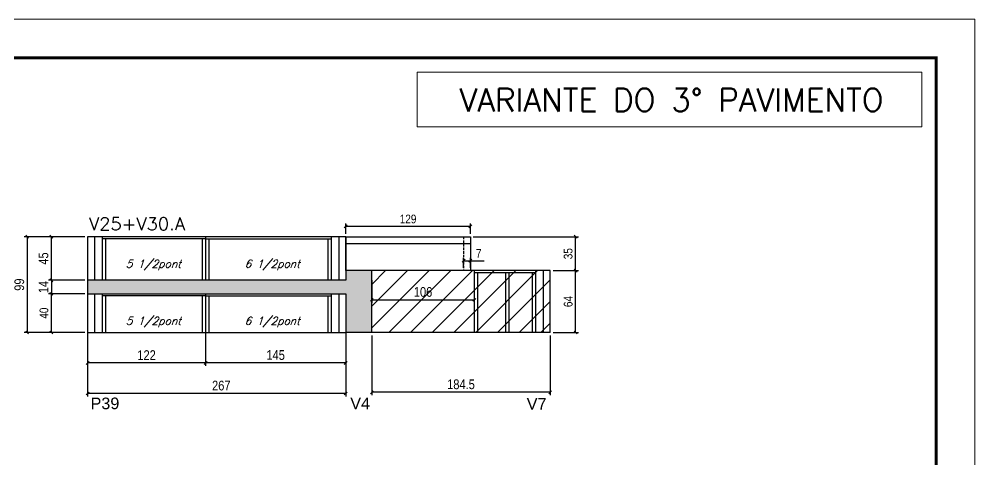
# Model space of a CAD drawing. Extents: x -10448 to -1189, y -11772 to 17235.
# Drawn here: x -8367 to -7378, y 2605 to 3061 of the extents above; entities that cross this region are included whole.
import ezdxf

# ---------------------------------------------------------------- set-up
doc = ezdxf.new("R2010")
doc.units = 0
doc.linetypes.add('DASHED', pattern=[0.75, 0.5, -0.25])
doc.linetypes.add('HIDDEN', pattern=[0.375, 0.25, -0.125])
for name, color, linetype in [('5', 5, 'Continuous'), ('COTA', 241, 'Continuous'), ('Painéis', 200, 'Continuous'), ('Reaproveitamento', 251, 'Continuous'), ('SARR_2.2x7', 40, 'Continuous'), ('SARR_3.5x7', 81, 'Continuous'), ('texto', 7, 'Continuous')]:
    doc.layers.add(name, color=color, linetype=linetype)
for name, color, linetype, lineweight in [('Folhas', 255, 'Continuous', 9), ('SARRAFO DE PRESSAO', 251, 'DASHED', 9), ('Texto Seção', 7, 'Continuous', 15)]:
    doc.layers.add(name, color=color, linetype=linetype, lineweight=lineweight)
doc.styles.add('COTA TECNICA', font='techl___.ttf', dxfattribs={"height": 10})
doc.styles.add('COTA TECNICA-50', font='techl___.ttf', dxfattribs={"height": 9})
doc.styles.add('REGUA-120', font='ROMANS.shx', dxfattribs={"height": 15})
doc.styles.add('Romans', font='romans.shx')
doc.styles.get("Standard").update_dxf_attribs({"font": 'arial.ttf'})
doc.dimstyles.new('COTA PAINEL-50', dxfattribs={"dimtxt": 9, "dimasz": 3, "dimexe": 3, "dimexo": 3, "dimgap": 3, "dimtad": 1, "dimdec": 1, "dimzin": 12, "dimdsep": 46, "dimtxsty": 'COTA TECNICA-50', "dimblk1": 'OBLIQUE', "dimblk2": 'OBLIQUE', "dimsah": 1, "dimcen": 0.9, "dimclrd": 4, "dimclre": 4, "dimclrt": 240, "dimadec": 1, "dimazin": 3, "dimtfac": 1, "dimtdec": 1, "dimtmove": 0, "dimatfit": 3, "dimfxl": 1, "dimtolj": 1, "dimtzin": 12, "dimarcsym": 0})
doc.dimstyles.new('PAINEL', dxfattribs={"dimtxt": 10, "dimasz": 3, "dimexe": 3, "dimexo": 3, "dimgap": 3, "dimtad": 1, "dimdec": 1, "dimzin": 12, "dimdsep": 46, "dimtxsty": 'COTA TECNICA', "dimblk1": 'OBLIQUE', "dimblk2": 'OBLIQUE', "dimsah": 1, "dimcen": 0.9, "dimclrd": 4, "dimclre": 4, "dimclrt": 240, "dimadec": 1, "dimazin": 3, "dimtfac": 1, "dimtdec": 1, "dimtmove": 0, "dimatfit": 3, "dimfxl": 1, "dimtolj": 1, "dimtzin": 12, "dimarcsym": 0})

# ---------------------------------------------------------------- blocks, each defined once
blk = doc.blocks.new('9999999999')
at = {"layer": 'Folhas'}
blk.add_lwpolyline([(98138.98, 34190.21), (99623.98, 34190.21), (99623.98, 35240.21), (98138.98, 35240.21)], close=True, dxfattribs=at)
at = {"layer": 'Folhas', "color": 30, "const_width": 3}
blk.add_lwpolyline([(98213.98, 34230.21), (99583.98, 34230.21), (99583.98, 35200.21), (98213.98, 35200.21)], close=True, dxfattribs=at)
blk = doc.blocks.new('_Oblique')
at = {"color": 0, "linetype": 'ByBlock', "lineweight": -2}
blk.add_line((-0.5, -0.5), (0.5, 0.5), dxfattribs=at)
blk = doc.blocks.new('*D1906')
at = {"layer": 'COTA', "color": 4, "linetype": 'ByBlock', "lineweight": -2, "transparency": 16777216}
for p, q in [((-8002.18, 2734.17), (-8002.18, 2672.34)), ((-7817.68, 2734.17), (-7817.68, 2672.34)), ((-7817.68, 2675.34), (-8002.18, 2675.34))]:
    blk.add_line(p, q, dxfattribs=at)
at = {"layer": 'Defpoints', "color": 0, "linetype": 'ByBlock', "transparency": 16777216}
for p in [(-8002.18, 2737.17), (-7817.68, 2737.17), (-8002.18, 2675.34)]:
    blk.add_point(p, dxfattribs=at)
at = {"layer": 'COTA', "color": 4, "linetype": 'ByBlock', "lineweight": -2, "transparency": 16777216, "xscale": 3, "yscale": 3, "zscale": 3, "rotation": 180}
blk.add_blockref('_Oblique', (-8002.18, 2675.34), dxfattribs=at)
at = {"layer": 'COTA', "color": 4, "linetype": 'ByBlock', "lineweight": -2, "transparency": 16777216, "xscale": 3, "yscale": 3, "zscale": 3}
blk.add_blockref('_Oblique', (-7817.68, 2675.34), dxfattribs=at)
at = {"layer": 'COTA', "color": 240, "linetype": 'ByBlock', "transparency": 16777216, "insert": (-7909.93, 2683.48), "char_height": 10, "attachment_point": 5, "style": 'COTA TECNICA'}
blk.add_mtext('\\A1;184.5', dxfattribs=at)
blk = doc.blocks.new('*D823')
at = {"layer": 'COTA', "color": 4, "linetype": 'ByBlock', "lineweight": -2, "transparency": 16777216}
for p, q in [((-8002.18, 2791.17), (-8002.18, 2767.97)), ((-7896.18, 2791.17), (-7896.18, 2767.97)), ((-8002.18, 2770.97), (-7896.18, 2770.97))]:
    blk.add_line(p, q, dxfattribs=at)
at = {"layer": 'Defpoints', "color": 0, "linetype": 'ByBlock', "transparency": 16777216}
for p in [(-8002.18, 2794.17), (-7896.18, 2794.17), (-7896.18, 2770.97)]:
    blk.add_point(p, dxfattribs=at)
at = {"layer": 'COTA', "color": 4, "linetype": 'ByBlock', "lineweight": -2, "transparency": 16777216, "xscale": 3, "yscale": 3, "zscale": 3, "rotation": 180}
blk.add_blockref('_Oblique', (-8002.18, 2770.97), dxfattribs=at)
at = {"layer": 'COTA', "color": 4, "linetype": 'ByBlock', "lineweight": -2, "transparency": 16777216, "xscale": 3, "yscale": 3, "zscale": 3}
blk.add_blockref('_Oblique', (-7896.18, 2770.97), dxfattribs=at)
at = {"layer": 'COTA', "color": 240, "linetype": 'ByBlock', "transparency": 16777216, "insert": (-7949.18, 2779.07), "char_height": 10, "attachment_point": 5, "style": 'COTA TECNICA'}
blk.add_mtext('\\A1;106', dxfattribs=at)
blk = doc.blocks.new('*D843')
at = {"layer": 'COTA', "color": 4, "linetype": 'ByBlock', "lineweight": -2, "transparency": 16777216}
for p, q in [((-8174.18, 2739.17), (-8174.18, 2702.7)), ((-8029.18, 2739.17), (-8029.18, 2702.7)), ((-8029.18, 2705.7), (-8174.18, 2705.7))]:
    blk.add_line(p, q, dxfattribs=at)
at = {"layer": 'Defpoints', "color": 0, "linetype": 'ByBlock', "transparency": 16777216}
for p in [(-8174.18, 2742.17), (-8029.18, 2742.17), (-8174.18, 2705.7)]:
    blk.add_point(p, dxfattribs=at)
at = {"layer": 'COTA', "color": 4, "linetype": 'ByBlock', "lineweight": -2, "transparency": 16777216, "xscale": 3, "yscale": 3, "zscale": 3, "rotation": 180}
blk.add_blockref('_Oblique', (-8174.18, 2705.7), dxfattribs=at)
at = {"layer": 'COTA', "color": 4, "linetype": 'ByBlock', "lineweight": -2, "transparency": 16777216, "xscale": 3, "yscale": 3, "zscale": 3}
blk.add_blockref('_Oblique', (-8029.18, 2705.7), dxfattribs=at)
at = {"layer": 'COTA', "color": 240, "linetype": 'ByBlock', "transparency": 16777216, "insert": (-8101.68, 2713.81), "char_height": 10, "attachment_point": 5, "style": 'COTA TECNICA'}
blk.add_mtext('\\A1;145', dxfattribs=at)
blk = doc.blocks.new('*D844')
at = {"layer": 'COTA', "color": 4, "linetype": 'ByBlock', "lineweight": -2, "transparency": 16777216}
for p, q in [((-8296.18, 2739.17), (-8296.18, 2702.7)), ((-8174.18, 2739.17), (-8174.18, 2702.7)), ((-8174.18, 2705.7), (-8296.18, 2705.7))]:
    blk.add_line(p, q, dxfattribs=at)
at = {"layer": 'Defpoints', "color": 0, "linetype": 'ByBlock', "transparency": 16777216}
for p in [(-8296.18, 2742.17), (-8174.18, 2742.17), (-8296.18, 2705.7)]:
    blk.add_point(p, dxfattribs=at)
at = {"layer": 'COTA', "color": 4, "linetype": 'ByBlock', "lineweight": -2, "transparency": 16777216, "xscale": 3, "yscale": 3, "zscale": 3, "rotation": 180}
blk.add_blockref('_Oblique', (-8296.18, 2705.7), dxfattribs=at)
at = {"layer": 'COTA', "color": 4, "linetype": 'ByBlock', "lineweight": -2, "transparency": 16777216, "xscale": 3, "yscale": 3, "zscale": 3}
blk.add_blockref('_Oblique', (-8174.18, 2705.7), dxfattribs=at)
at = {"layer": 'COTA', "color": 240, "linetype": 'ByBlock', "transparency": 16777216, "insert": (-8235.18, 2713.76), "char_height": 10, "attachment_point": 5, "style": 'COTA TECNICA'}
blk.add_mtext('\\A1;122', dxfattribs=at)
blk = doc.blocks.new('*D845')
at = {"layer": 'COTA', "color": 4, "linetype": 'ByBlock', "lineweight": -2, "transparency": 16777216}
for p, q in [((-8296.18, 2739.17), (-8296.18, 2671.08)), ((-8029.18, 2739.17), (-8029.18, 2671.08)), ((-8029.18, 2674.08), (-8296.18, 2674.08))]:
    blk.add_line(p, q, dxfattribs=at)
at = {"layer": 'Defpoints', "color": 0, "linetype": 'ByBlock', "transparency": 16777216}
for p in [(-8296.18, 2742.17), (-8029.18, 2742.17), (-8296.18, 2674.08)]:
    blk.add_point(p, dxfattribs=at)
at = {"layer": 'COTA', "color": 4, "linetype": 'ByBlock', "lineweight": -2, "transparency": 16777216, "xscale": 3, "yscale": 3, "zscale": 3, "rotation": 180}
blk.add_blockref('_Oblique', (-8296.18, 2674.08), dxfattribs=at)
at = {"layer": 'COTA', "color": 4, "linetype": 'ByBlock', "lineweight": -2, "transparency": 16777216, "xscale": 3, "yscale": 3, "zscale": 3}
blk.add_blockref('_Oblique', (-8029.18, 2674.08), dxfattribs=at)
at = {"layer": 'COTA', "color": 240, "linetype": 'ByBlock', "transparency": 16777216, "insert": (-8157.93, 2682.19), "char_height": 10, "attachment_point": 5, "style": 'COTA TECNICA'}
blk.add_mtext('\\A1;267', dxfattribs=at)
blk = doc.blocks.new('*D1931')
at = {"layer": 'COTA', "color": 4, "linetype": 'ByBlock', "lineweight": -2, "transparency": 16777216}
for p, q in [((-8299.18, 2836.17), (-8361.77, 2836.17)), ((-8358.77, 2836.17), (-8358.77, 2737.17)), ((-8299.18, 2737.17), (-8361.77, 2737.17))]:
    blk.add_line(p, q, dxfattribs=at)
at = {"layer": 'Defpoints', "color": 0, "linetype": 'ByBlock', "transparency": 16777216}
for p in [(-8296.18, 2836.17), (-8358.77, 2737.17), (-8296.18, 2737.17)]:
    blk.add_point(p, dxfattribs=at)
at = {"layer": 'COTA', "color": 4, "linetype": 'ByBlock', "lineweight": -2, "transparency": 16777216, "xscale": 3, "yscale": 3, "zscale": 3}
for p, rotation in [((-8358.77, 2836.17), 90), ((-8358.77, 2737.17), 270)]:
    blk.add_blockref('_Oblique', p, dxfattribs=dict(at, rotation=rotation))
at = {"layer": 'COTA', "color": 240, "linetype": 'ByBlock', "transparency": 16777216, "insert": (-8366.86, 2786.67), "char_height": 10, "attachment_point": 5, "rotation": 90, "style": 'COTA TECNICA'}
blk.add_mtext('\\A1;99', dxfattribs=at)
blk = doc.blocks.new('*D1932')
at = {"layer": 'COTA', "color": 4, "linetype": 'ByBlock', "lineweight": -2, "transparency": 16777216}
for p, q in [((-8299.18, 2836.17), (-8336.72, 2836.17)), ((-8333.72, 2791.17), (-8333.72, 2836.17)), ((-8299.18, 2791.17), (-8336.72, 2791.17))]:
    blk.add_line(p, q, dxfattribs=at)
at = {"layer": 'Defpoints', "color": 0, "linetype": 'ByBlock', "transparency": 16777216}
for p in [(-8333.72, 2836.17), (-8296.18, 2836.17), (-8296.18, 2791.17)]:
    blk.add_point(p, dxfattribs=at)
at = {"layer": 'COTA', "color": 4, "linetype": 'ByBlock', "lineweight": -2, "transparency": 16777216, "xscale": 3, "yscale": 3, "zscale": 3}
for p, rotation in [((-8333.72, 2836.17), 90), ((-8333.72, 2791.17), 270)]:
    blk.add_blockref('_Oblique', p, dxfattribs=dict(at, rotation=rotation))
at = {"layer": 'COTA', "color": 240, "linetype": 'ByBlock', "transparency": 16777216, "insert": (-8341.83, 2813.67), "char_height": 10, "attachment_point": 5, "rotation": 90, "style": 'COTA TECNICA'}
blk.add_mtext('\\A1;45', dxfattribs=at)
blk = doc.blocks.new('*D1933')
at = {"layer": 'COTA', "color": 4, "linetype": 'ByBlock', "lineweight": -2, "transparency": 16777216}
for p, q in [((-8299.18, 2791.17), (-8336.72, 2791.17)), ((-8333.72, 2791.17), (-8333.72, 2777.17)), ((-8299.18, 2777.17), (-8336.72, 2777.17))]:
    blk.add_line(p, q, dxfattribs=at)
at = {"layer": 'Defpoints', "color": 0, "linetype": 'ByBlock', "transparency": 16777216}
for p in [(-8296.18, 2791.17), (-8333.72, 2777.17), (-8296.18, 2777.17)]:
    blk.add_point(p, dxfattribs=at)
at = {"layer": 'COTA', "color": 4, "linetype": 'ByBlock', "lineweight": -2, "transparency": 16777216, "xscale": 3, "yscale": 3, "zscale": 3}
for p, rotation in [((-8333.72, 2791.17), 90), ((-8333.72, 2777.17), 270)]:
    blk.add_blockref('_Oblique', p, dxfattribs=dict(at, rotation=rotation))
at = {"layer": 'COTA', "color": 240, "linetype": 'ByBlock', "transparency": 16777216, "insert": (-8341.8, 2784.17), "char_height": 10, "attachment_point": 5, "rotation": 90, "style": 'COTA TECNICA'}
blk.add_mtext('\\A1;14', dxfattribs=at)
blk = doc.blocks.new('*D1969')
at = {"layer": 'COTA', "color": 4, "linetype": 'ByBlock', "lineweight": -2, "transparency": 16777216}
for p, q in [((-8299.18, 2777.17), (-8336.72, 2777.17)), ((-8333.72, 2737.17), (-8333.72, 2777.17)), ((-8299.18, 2737.17), (-8336.72, 2737.17))]:
    blk.add_line(p, q, dxfattribs=at)
at = {"layer": 'Defpoints', "color": 0, "linetype": 'ByBlock', "transparency": 16777216}
for p in [(-8333.72, 2777.17), (-8296.18, 2777.17), (-8296.18, 2737.17)]:
    blk.add_point(p, dxfattribs=at)
at = {"layer": 'COTA', "color": 4, "linetype": 'ByBlock', "lineweight": -2, "transparency": 16777216, "xscale": 3, "yscale": 3, "zscale": 3}
for p, rotation in [((-8333.72, 2777.17), 90), ((-8333.72, 2737.17), 270)]:
    blk.add_blockref('_Oblique', p, dxfattribs=dict(at, rotation=rotation))
at = {"layer": 'COTA', "color": 240, "linetype": 'ByBlock', "transparency": 16777216, "insert": (-8341.32, 2757.17), "char_height": 9, "attachment_point": 5, "rotation": 90, "style": 'COTA TECNICA-50'}
blk.add_mtext('\\A1;40', dxfattribs=at)
blk = doc.blocks.new('*D1970')
at = {"layer": 'COTA', "color": 4, "linetype": 'ByBlock', "lineweight": -2, "transparency": 16777216}
for p, q in [((-7814.68, 2801.17), (-7788.39, 2801.17)), ((-7791.39, 2737.17), (-7791.39, 2801.17)), ((-7814.68, 2737.17), (-7788.39, 2737.17))]:
    blk.add_line(p, q, dxfattribs=at)
at = {"layer": 'Defpoints', "color": 0, "linetype": 'ByBlock', "transparency": 16777216}
for p in [(-7817.68, 2801.17), (-7791.39, 2801.17), (-7817.68, 2737.17)]:
    blk.add_point(p, dxfattribs=at)
at = {"layer": 'COTA', "color": 4, "linetype": 'ByBlock', "lineweight": -2, "transparency": 16777216, "xscale": 3, "yscale": 3, "zscale": 3}
for p, rotation in [((-7791.39, 2801.17), 90), ((-7791.39, 2737.17), 270)]:
    blk.add_blockref('_Oblique', p, dxfattribs=dict(at, rotation=rotation))
at = {"layer": 'COTA', "color": 240, "linetype": 'ByBlock', "transparency": 16777216, "insert": (-7798.99, 2769.17), "char_height": 9, "attachment_point": 5, "rotation": 90, "style": 'COTA TECNICA-50'}
blk.add_mtext('\\A1;64', dxfattribs=at)
blk = doc.blocks.new('*D1971')
at = {"layer": 'COTA', "color": 4, "linetype": 'ByBlock', "lineweight": -2, "transparency": 16777216}
for p, q in [((-7897.18, 2836.17), (-7788.39, 2836.17)), ((-7791.39, 2801.17), (-7791.39, 2836.17)), ((-7814.68, 2801.17), (-7788.39, 2801.17))]:
    blk.add_line(p, q, dxfattribs=at)
at = {"layer": 'Defpoints', "color": 0, "linetype": 'ByBlock', "transparency": 16777216}
for p in [(-7900.18, 2836.17), (-7791.39, 2836.17), (-7817.68, 2801.17)]:
    blk.add_point(p, dxfattribs=at)
at = {"layer": 'COTA', "color": 4, "linetype": 'ByBlock', "lineweight": -2, "transparency": 16777216, "xscale": 3, "yscale": 3, "zscale": 3}
for p, rotation in [((-7791.39, 2836.17), 90), ((-7791.39, 2801.17), 270)]:
    blk.add_blockref('_Oblique', p, dxfattribs=dict(at, rotation=rotation))
at = {"layer": 'COTA', "color": 240, "linetype": 'ByBlock', "transparency": 16777216, "insert": (-7799.09, 2818.67), "char_height": 9, "attachment_point": 5, "rotation": 90, "style": 'COTA TECNICA-50'}
blk.add_mtext('\\A1;35', dxfattribs=at)
blk = doc.blocks.new('*D1972')
at = {"layer": 'COTA', "color": 4, "linetype": 'ByBlock', "lineweight": -2, "transparency": 16777216}
for p, q in [((-8029.18, 2839.17), (-8029.18, 2849.93)), ((-7900.18, 2839.17), (-7900.18, 2849.93)), ((-7900.18, 2846.93), (-8029.18, 2846.93))]:
    blk.add_line(p, q, dxfattribs=at)
at = {"layer": 'Defpoints', "color": 0, "linetype": 'ByBlock', "transparency": 16777216}
for p in [(-8029.18, 2846.93), (-8029.18, 2836.17), (-7900.18, 2836.17)]:
    blk.add_point(p, dxfattribs=at)
at = {"layer": 'COTA', "color": 4, "linetype": 'ByBlock', "lineweight": -2, "transparency": 16777216, "xscale": 3, "yscale": 3, "zscale": 3, "rotation": 180}
blk.add_blockref('_Oblique', (-8029.18, 2846.93), dxfattribs=at)
at = {"layer": 'COTA', "color": 4, "linetype": 'ByBlock', "lineweight": -2, "transparency": 16777216, "xscale": 3, "yscale": 3, "zscale": 3}
blk.add_blockref('_Oblique', (-7900.18, 2846.93), dxfattribs=at)
at = {"layer": 'COTA', "color": 240, "linetype": 'ByBlock', "transparency": 16777216, "insert": (-7964.68, 2854.51), "char_height": 9, "attachment_point": 5, "style": 'COTA TECNICA-50'}
blk.add_mtext('\\A1;129', dxfattribs=at)
blk = doc.blocks.new('*D1973')
at = {"layer": 'COTA', "color": 4, "linetype": 'ByBlock', "lineweight": -2, "transparency": 16777216}
for p, q in [((-7907.18, 2804.17), (-7907.18, 2814.4)), ((-7907.18, 2811.4), (-7900.18, 2811.4)), ((-7900.18, 2804.17), (-7900.18, 2814.4)), ((-7900.18, 2811.4), (-7886.02, 2811.4))]:
    blk.add_line(p, q, dxfattribs=at)
at = {"layer": 'Defpoints', "color": 0, "linetype": 'ByBlock', "transparency": 16777216}
for p in [(-7900.18, 2811.4), (-7907.18, 2801.17), (-7900.18, 2801.17)]:
    blk.add_point(p, dxfattribs=at)
at = {"layer": 'COTA', "color": 4, "linetype": 'ByBlock', "lineweight": -2, "transparency": 16777216, "xscale": 3, "yscale": 3, "zscale": 3, "rotation": 180}
blk.add_blockref('_Oblique', (-7907.18, 2811.4), dxfattribs=at)
at = {"layer": 'COTA', "color": 4, "linetype": 'ByBlock', "lineweight": -2, "transparency": 16777216, "xscale": 3, "yscale": 3, "zscale": 3}
blk.add_blockref('_Oblique', (-7900.18, 2811.4), dxfattribs=at)
at = {"layer": 'COTA', "color": 240, "linetype": 'ByBlock', "transparency": 16777216, "insert": (-7891.6, 2818.97), "char_height": 9, "attachment_point": 5, "style": 'COTA TECNICA-50'}
blk.add_mtext('\\A1;7', dxfattribs=at)

msp = doc.modelspace()

# ---------------------------------------------------------------- hatches: boundary and pattern name
at = {"layer": 'COTA', "linetype": 'ByBlock'}
h = msp.add_hatch(dxfattribs=at)
h.set_pattern_fill('AR-CONC', color=256, scale=0.03)
h.set_pattern_definition([(50, (-139469.2827, -18509.1184), (5.46554007, -0.47817257), [0.5715, -6.2865]), (355, (-139469.2827, -18509.1184), (-1.05730264, 5.73170536), [0.4572, -5.02921753]), (100.4514447, (-139468.827, -18509.1583), (4.40823741, 5.25353256), [0.48570026, -5.34270734]), (46.1842, (-139469.283, -18507.5944), (8.13237123, -1.26126984), [0.85725, -9.42975]), (96.6355576, (-139468.605, -18507.6996), (7.122124, 7.42278374), [0.7285507, -8.01406824]), (351.184151, (-139469.283, -18507.5944), (7.122124, 7.42278374), [0.685799, -7.54379196]), (21, (-139468.5207, -18507.9754), (4.54843174, -3.06795595), [0.5715, -6.2865]), (326, (-139468.5207, -18507.9754), (1.85406085, 5.52563898), [0.4572, -5.0292]), (71.451445, (-139468.1417, -18508.231), (6.40249258, 2.45768307), [0.48570026, -5.34269813]), (37.5, (-139469.2827, -18509.1184), (0.092658098, 2.536651166), [0, -4.96824, 0, -5.1054, 0, -5.04825]), (7.5, (-139469.2827, -18509.1184), (2.004589875, 3.005417245), [0, -2.91084, 0, -4.85394, 0, -1.92405]), (327.5, (-139470.982, -18509.1184), (4.067717855, -0.17186232), [0, -1.905, 0, -5.9436, 0, -7.8867]), (317.5, (-139471.744, -18509.1184), (4.44387544, 0.76279473), [0, -2.4765, 0, -3.94716, 0, -5.6007])])
h.paths.add_polyline_path([(-8029.18, 2737.17), (-8002.18, 2737.17), (-8002.18, 2801.17), (-8029.18, 2801.17), (-8029.18, 2791.17), (-8296.18, 2791.17), (-8296.18, 2777.17), (-8029.18, 2777.17)])
at = {"layer": 'Reaproveitamento', "linetype": 'ByBlock'}
h = msp.add_hatch(dxfattribs=at)
h.set_pattern_fill('ANSI31', color=256, scale=5)
h.set_pattern_definition([(45, (-138913.634, -23796.463), (-11.2253202, 11.2253202), [])])
h.paths.add_polyline_path([(-7817.68, 2801.17), (-8002.18, 2801.17), (-8002.18, 2737.17), (-7817.68, 2737.17)])

# ---------------------------------------------------------------- linework, layer by layer
at = {"layer": 'COTA', "linetype": 'ByBlock'}
for p, q in [((-8002.18, 2801.17), (-8029.18, 2801.17)), ((-8002.18, 2737.17), (-8029.18, 2737.17))]:
    msp.add_line(p, q, dxfattribs=at)
at = {"layer": 'Painéis'}
for p, q in [((-8029.18, 2836.17), (-8296.18, 2836.17)), ((-8296.18, 2836.17), (-8296.18, 2777.17)), ((-8174.18, 2836.17), (-8174.18, 2791.17)), ((-8029.18, 2836.17), (-8029.18, 2791.17)), ((-8029.18, 2791.17), (-8296.18, 2791.17)), ((-8296.18, 2777.17), (-8029.18, 2777.17)), ((-8296.18, 2777.17), (-8296.18, 2737.17)), ((-8174.18, 2777.17), (-8174.18, 2737.17)), ((-8029.18, 2777.17), (-8029.18, 2737.17)), ((-8296.18, 2737.17), (-8029.18, 2737.17))]:
    msp.add_line(p, q, dxfattribs=at)
at = {"layer": 'Painéis', "linetype": 'ByBlock'}
for p, q in [((-8029.18, 2801.17), (-8029.18, 2836.17)), ((-8029.18, 2836.17), (-7900.18, 2836.17)), ((-7900.18, 2836.17), (-7900.18, 2801.17)), ((-7900.18, 2801.17), (-8029.18, 2801.17)), ((-7817.68, 2801.17), (-8002.18, 2801.17)), ((-8002.18, 2737.17), (-8002.18, 2801.17)), ((-7817.68, 2737.17), (-7817.68, 2801.17)), ((-7817.68, 2737.17), (-8002.18, 2737.17))]:
    msp.add_line(p, q, dxfattribs=at)
at = {"layer": 'SARR_2.2x7', "linetype": 'Continuous'}
for p, q in [((-8289.18, 2836.17), (-8289.18, 2791.17)), ((-8174.18, 2833.97), (-8281.18, 2833.97)), ((-8174.18, 2833.97), (-8044.18, 2833.97)), ((-8036.18, 2836.17), (-8036.18, 2791.17)), ((-8029.18, 2829.17), (-7900.18, 2829.17)), ((-7832.68, 2798.97), (-7896.18, 2798.97)), ((-7824.68, 2737.17), (-7824.68, 2801.17)), ((-8289.18, 2777.17), (-8289.18, 2737.17)), ((-8174.18, 2774.97), (-8281.18, 2774.97)), ((-8174.18, 2774.97), (-8044.18, 2774.97)), ((-8036.18, 2777.17), (-8036.18, 2737.17))]:
    msp.add_line(p, q, dxfattribs=at)
at = {"layer": 'SARR_2.2x7', "linetype": 'HIDDEN', "ltscale": 10}
msp.add_line((-7907.18, 2836.17), (-7907.18, 2801.17), dxfattribs=at)
at = {"layer": 'SARR_3.5x7'}
for p, q in [((-8281.18, 2836.17), (-8281.18, 2791.17)), ((-8277.68, 2833.97), (-8277.68, 2791.17)), ((-8177.68, 2833.97), (-8177.68, 2791.17)), ((-8170.68, 2833.97), (-8170.68, 2791.17)), ((-8047.68, 2833.97), (-8047.68, 2791.17)), ((-8044.18, 2836.17), (-8044.18, 2791.17)), ((-7896.18, 2801.17), (-7896.18, 2737.17)), ((-7892.68, 2798.97), (-7892.68, 2737.17)), ((-7864.05, 2798.97), (-7864.05, 2737.17)), ((-7860.55, 2798.97), (-7860.55, 2737.17)), ((-7836.18, 2798.97), (-7836.18, 2737.17)), ((-7832.68, 2801.17), (-7832.68, 2737.17)), ((-8281.18, 2777.17), (-8281.18, 2737.17)), ((-8277.68, 2774.97), (-8277.68, 2737.17)), ((-8177.68, 2774.97), (-8177.68, 2737.17)), ((-8170.68, 2774.97), (-8170.68, 2737.17)), ((-8047.68, 2774.97), (-8047.68, 2737.17)), ((-8044.18, 2777.17), (-8044.18, 2737.17)), ((-7892.68, 2737.17), (-7896.18, 2737.17)), ((-7832.68, 2737.17), (-7836.18, 2737.17))]:
    msp.add_line(p, q, dxfattribs=at)
at = {"layer": 'Texto Seção'}
msp.add_lwpolyline([(-7955.17, 3006.44), (-7433.18, 3006.44), (-7433.18, 2949.76), (-7955.17, 2949.76)], close=True, dxfattribs=at)

# ---------------------------------------------------------------- block references
at = {"layer": 'SARRAFO DE PRESSAO', "color": 6, "linetype": 'ByBlock'}
msp.add_blockref('9999999999', (-107002.26, -32178.88), dxfattribs=at)

# ---------------------------------------------------------------- texts
at = {"layer": '5', "linetype": 'Continuous'}
for s, rotation, p in [('P39', 0.00004, (-8293.18, 2657.81)), ('V4', 0.00004, (-8024.48, 2657.81)), ('V7', 359.99996, (-7841.93, 2657.33))]:
    msp.add_text(s, height=12, rotation=rotation, dxfattribs=at).set_placement(p)
at = {"layer": 'texto', "color": 2, "char_height": 8, "attachment_point": 5, "style": 'Romans'}
for s, insert in [('{\\Q19;\\C256;5 1/2pont}', (-8228.14, 2806.86)), ('{\\Q19;\\C256;6 1/2pont}', (-8105.18, 2806.86)), ('{\\Q19;\\C256;5 1/2pont}', (-8228.14, 2747.86)), ('{\\Q19;\\C256;6 1/2pont}', (-8105.18, 2747.86))]:
    msp.add_mtext(s, dxfattribs=dict(at, insert=insert))
at = {"layer": 'Texto Seção', "style": 'REGUA-120', "width": 1.05}
msp.add_text('V25+V30.A', height=13, dxfattribs=at).set_placement((-8294.85, 2843.03))
at = {"layer": 'Texto Seção', "insert": (-8012.29, 2965.87), "char_height": 23.7362, "width": 640.4194, "attachment_point": 7, "style": 'REGUA-120'}
msp.add_mtext('\\pxqc,t6;^JVARIANTE DO 3° PAVIMENTO', dxfattribs=at)

# ---------------------------------------------------------------- dimensions: what is measured, and where the dimension line sits
at = {"layer": 'COTA', "linetype": 'ByBlock'}
for base, p1, p2, angle, dimstyle, picture, middle in [((-8029.18, 2846.93), (-7900.18, 2836.17), (-8029.18, 2836.17), 180, 'COTA PAINEL-50', '*D1972', (-7964.68, 2854.51)), ((-8358.77, 2737.17), (-8296.18, 2836.17), (-8296.18, 2737.17), 90, 'PAINEL', '*D1931', (-8366.86, 2786.67)), ((-8333.72, 2836.17), (-8296.18, 2791.17), (-8296.18, 2836.17), 90, 'PAINEL', '*D1932', (-8341.83, 2813.67)), ((-7791.39, 2836.17), (-7817.68, 2801.17), (-7900.18, 2836.17), 90, 'COTA PAINEL-50', '*D1971', (-7799.09, 2818.67)), ((-7900.18, 2811.4), (-7907.18, 2801.17), (-7900.18, 2801.17), 180, 'COTA PAINEL-50', '*D1973', (-7891.6, 2818.97)), ((-7791.39, 2801.17), (-7817.68, 2737.17), (-7817.68, 2801.17), 90, 'COTA PAINEL-50', '*D1970', (-7798.99, 2769.17)), ((-7896.18, 2770.97), (-8002.18, 2794.17), (-7896.18, 2794.17), 180, 'PAINEL', '*D823', (-7949.18, 2779.07)), ((-8333.72, 2777.17), (-8296.18, 2737.17), (-8296.18, 2777.17), 90, 'COTA PAINEL-50', '*D1969', (-8341.32, 2757.17)), ((-8174.18, 2705.7), (-8029.18, 2742.17), (-8174.18, 2742.17), 180, 'PAINEL', '*D843', (-8101.68, 2713.81)), ((-8002.18, 2675.34), (-7817.68, 2737.17), (-8002.18, 2737.17), 180, 'PAINEL', '*D1906', (-7909.93, 2683.48))]:
    dim = msp.add_linear_dim(base=base, p1=p1, p2=p2, angle=angle, dimstyle=dimstyle, dxfattribs=at)
    dim.commit()
    dim.dimension.update_dxf_attribs({"geometry": picture, "text_midpoint": middle})
for base, p1, p2, angle, picture, middle in [((-8333.72, 2777.17), (-8296.18, 2791.17), (-8296.18, 2777.17), 90, '*D1933', (-8333.72, 2784.17)), ((-8296.18, 2674.08), (-8029.18, 2742.17), (-8296.18, 2742.17), 180, '*D845', (-8157.93, 2674.08))]:
    dim = msp.add_linear_dim(base=base, p1=p1, p2=p2, angle=angle, dimstyle='PAINEL', dxfattribs=at)
    dim.commit()
    dim.dimension.update_dxf_attribs({"geometry": picture, "text_midpoint": middle, "dimtype": 160})
dim = msp.add_linear_dim(base=(-8296.18, 2705.7), p1=(-8174.18, 2742.17), p2=(-8296.18, 2742.17), angle=180, dimstyle='PAINEL', override={"dimtmove": 1}, dxfattribs=at)
dim.commit()
dim.dimension.update_dxf_attribs({"geometry": '*D844', "text_midpoint": (-8235.18, 2713.76)})

doc.saveas('drawing.dxf')
